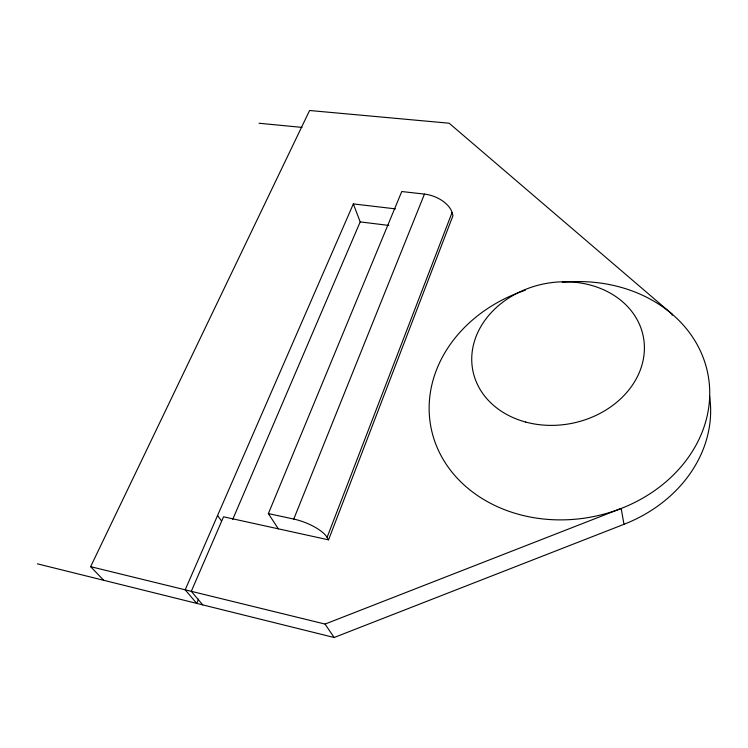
<?xml version="1.0" encoding="UTF-8"?>
<svg xmlns="http://www.w3.org/2000/svg" width="748" height="748" viewBox="0 0 748 748"><rect width="100%" height="100%" fill="white"/><g stroke="black" fill="none" stroke-linecap="round" stroke-linejoin="round"><path stroke-width="1.12" d="M452.073 212.526L452.979 215.648L328.568 539.85L327.091 537.354L452.073 212.526A24.207 13.978 21.8 0 0 424.471 194.087L401.751 191.535L268.373 513.596L278.303 528.817M268.373 513.596L293.758 519.065L424.471 194.087M198.557 599.139L196.733 603.393L185.186 589.826L353.346 203.914L395.458 208.87M232.731 519.364L360.19 221.904L353.346 203.914M103.701 580.289L90.63 566.666L309.588 110.498L449.146 123.214L672.115 314.123L672.218 315.282M90.63 566.666L325.053 624.075L621.167 508.472L623.991 524.311L334.132 637.502L37.4 563.833M259.06 123.252L302.042 127.394M360.19 221.904L388.81 225.419M328.568 539.85L223.549 516.803L191.292 591.322L202.736 604.88M217.575 515.494L221.539 520.973M325.053 624.075L334.132 637.502M709.572 396.113A138.221 117.071 -10.2 0 1 623.991 524.311M562.244 282.342A141.007 118.324 -10.6 0 1 699.567 438.132A141.007 118.324 -10.6 0 1 467.098 487.612A141.007 118.324 -10.6 0 1 525.461 290.177M293.758 519.065A28.087 9.705 21.5 0 1 327.091 537.354M525.666 422.05A86.908 71.116 -11.5 0 0 643.57 338.049A86.908 71.116 -11.5 0 0 504.965 300.603A86.908 71.116 -11.5 0 0 525.666 422.05"/></g></svg>
